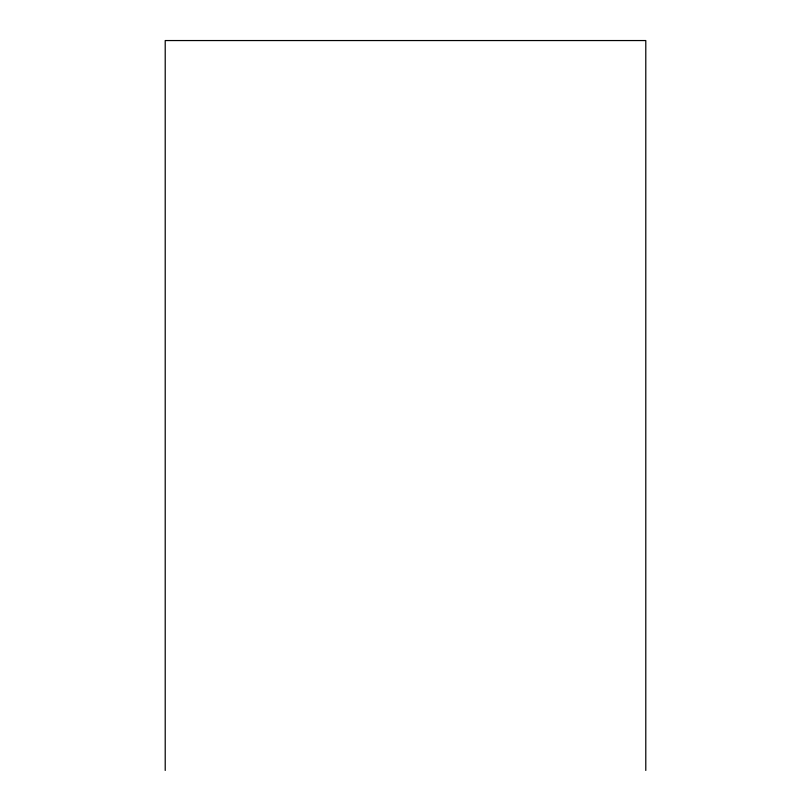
<?xml version="1.0" encoding="UTF-8"?>
<svg xmlns="http://www.w3.org/2000/svg" width="811" height="811" viewBox="0 0 811 811"><rect width="100%" height="100%" fill="white"/><g stroke="black" fill="none" stroke-linecap="round" stroke-linejoin="round"><path stroke-width="1.22" d="M645.789 770.45L645.789 40.55L165.211 40.55L165.211 770.45"/></g></svg>
